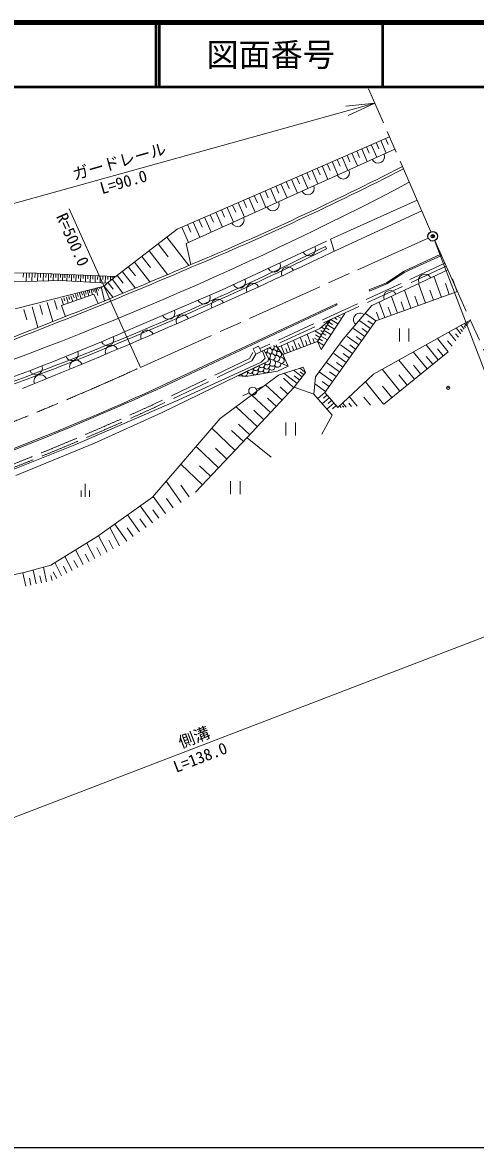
# Model space of a CAD drawing. Units: millimetres, scale not verified. Extents: x 40000 to 680000, y 20000 to 380000.
# Drawn here: x 487998 to 558487, y 205000 to 380000 of the extents above; entities that cross this region are included whole.
import ezdxf
from ezdxf.enums import TextEntityAlignment as Align

# ---------------------------------------------------------------- set-up
doc = ezdxf.new("R2010")
doc.units = ezdxf.units.MM
doc.header["$LTSCALE"] = 1000
doc.header["$PDMODE"] = 32
doc.header["$PDSIZE"] = 500
doc.linetypes.add('CHAIN', pattern=[18.5, 12, -1.5, 3.5, -1.5])
doc.linetypes.add('DASHED', pattern=[7.5, 6, -1.5])
for name, color, linetype, lineweight in [('M-BGD', 7, 'Continuous', 13), ('M-BMK', 2, 'CHAIN', 13), ('M-BMK-SRVR', 3, 'Continuous', 25), ('M-STR-HTXT', 7, 'Continuous', 13), ('M-TTL', 2, 'Continuous', 140), ('M-TTL-BAND', 7, 'Continuous', 25), ('M-TTL-LINE', 7, 'Continuous', 50), ('M-TTL-TXT', 7, 'Continuous', 50)]:
    doc.layers.add(name, color=color, linetype=linetype, lineweight=lineweight)
doc.layers.add('M-OTRS', color=6, linetype='Continuous')
doc.styles.add('ＭＳ ゴシック', font='')
doc.styles.get('ＭＳ ゴシック').set_extended_font_data('MS Gothic')

# ---------------------------------------------------------------- blocks, each defined once
blk = doc.blocks.new('open_arrow')
at = {"color": 0, "linetype": 'Continuous', "lineweight": -2}
blk.add_lwpolyline([(7.5, 1.25), (0, 0), (7.5, -1.25)], dxfattribs=at)

msp = doc.modelspace()

# ---------------------------------------------------------------- linework, layer by layer
at = {"layer": 'M-BGD'}
for p, q in [((545096, 362233), (512050, 347856)), ((541528, 360681), (541960, 359687)), ((542277, 361007), (543137, 359030)), ((543018, 361329), (543446, 360346)), ((543760, 361652), (544611, 359695)), ((544494, 361971), (544917, 360998)), ((545940, 360295), (513477, 345638)), ((537735, 359031), (538623, 356991)), ((538500, 359363), (538941, 358349)), ((539265, 359696), (540143, 357678)), ((540022, 360026), (540459, 359021)), ((540779, 360355), (541648, 358357)), ((533839, 357336), (534294, 356289)), ((534628, 357679), (535534, 355597)), ((535409, 358019), (535859, 356983)), ((536190, 358358), (537086, 356298)), ((536962, 358694), (537408, 357669)), ((529845, 355598), (530779, 353450)), ((530650, 355948), (531115, 354880)), ((531456, 356299), (532381, 354173)), ((532253, 356646), (532713, 355588)), ((533050, 356992), (533965, 354889)), ((525742, 353813), (526221, 352711)), ((526573, 354174), (527527, 351981)), ((527395, 354532), (527870, 353441)), ((528217, 354890), (529162, 352720)), ((529031, 355244), (529501, 354164)), ((521536, 351983), (522520, 349721)), ((522384, 352352), (522873, 351227)), ((523232, 352721), (524206, 350482)), ((524072, 353086), (524556, 351972)), ((524911, 353451), (525875, 351236)), ((535948, 346292), (549398, 352351)), ((517215, 350103), (517720, 348942)), ((518090, 350483), (519094, 348174)), ((518956, 350860), (519455, 349712)), ((519822, 351237), (520816, 348951)), ((520679, 351610), (521173, 350473)), ((550117, 350701), (536060, 344225)), ((513688, 348568), (514203, 347383)), ((514572, 348953), (515597, 346595)), ((515456, 349337), (515966, 348165)), ((516340, 349722), (517355, 347389)), ((512050, 347856), (502368, 340384)), ((510464, 346617), (513905, 342211)), ((512803, 348184), (513840, 345802)), ((509093, 345547), (510667, 343531)), ((513477, 345638), (514205, 342336)), ((535304, 345974), (518962, 338383)), ((535133, 345163), (535311, 344805)), ((536493, 344424), (535948, 346292)), ((506583, 343587), (507890, 341914)), ((507721, 344476), (510577, 340819)), ((547412, 341317), (553088, 343962)), ((547508, 341141), (553170, 343780)), ((504501, 341962), (505585, 340573)), ((505445, 342699), (507815, 339664)), ((554174, 341542), (542353, 335964)), ((544617, 339529), (547412, 341317)), ((493861, 339880), (484962, 339629)), ((486753, 341056), (490167, 341028)), ((488133, 341004), (488108, 340360)), ((488604, 340986), (488556, 339730)), ((489052, 340969), (489029, 340356)), ((489501, 340952), (489456, 339756)), ((489950, 340935), (489928, 340352)), ((490167, 341028), (502368, 340468)), ((490398, 340919), (490356, 339781)), ((490825, 340902), (490804, 340348)), ((491251, 340886), (491211, 339805)), ((491657, 340871), (491637, 340344)), ((492062, 340856), (492023, 339828)), ((492447, 340841), (492429, 340340)), ((492833, 340827), (492796, 339850)), ((493199, 340813), (493181, 340337)), ((493565, 340799), (493530, 339871)), ((501192, 339433), (493861, 339880)), ((493913, 340786), (493896, 340333)), ((494261, 340773), (494227, 339858)), ((494605, 340760), (494587, 340299)), ((494948, 340747), (494913, 339816)), ((495297, 340734), (495279, 340264)), ((495646, 340721), (495610, 339774)), ((496001, 340708), (495983, 340230)), ((496357, 340694), (496320, 339730)), ((496718, 340681), (496700, 340194)), ((497080, 340667), (497043, 339686)), ((497448, 340653), (497429, 340158)), ((497816, 340639), (497778, 339641)), ((498190, 340625), (498171, 340122)), ((498564, 340611), (498526, 339595)), ((498945, 340597), (498926, 340085)), ((499326, 340583), (499287, 339549)), ((499714, 340568), (499694, 340047)), ((500101, 340553), (500061, 339502)), ((500495, 340539), (500475, 340008)), ((500890, 340524), (500850, 339454)), ((502368, 340384), (501192, 339433)), ((501291, 340509), (501272, 339997)), ((501692, 340493), (501668, 339852)), ((501942, 340484), (501935, 340282)), ((501989, 340000), (503621, 337911)), ((502192, 340475), (502186, 340308)), ((502773, 340612), (503672, 339460)), ((503557, 341224), (505523, 338706)), ((541919, 338416), (544617, 339529)), ((544710, 339350), (547508, 341141)), ((553171, 337243), (552000, 340517)), ((555626, 338120), (554908, 340128)), ((500689, 338985), (486837, 335459)), ((494057, 335963), (499094, 337754)), ((496555, 337791), (496678, 337365)), ((496882, 337885), (497122, 337053)), ((497194, 337975), (497312, 337569)), ((497506, 338066), (497736, 337271)), ((497804, 338152), (497916, 337763)), ((498102, 338238), (498321, 337479)), ((498387, 338320), (498494, 337949)), ((498671, 338402), (498880, 337678)), ((498943, 338481), (499042, 338136)), ((499094, 337754), (499765, 336299)), ((499214, 338559), (499383, 337977)), ((499415, 338660), (499704, 337527)), ((499455, 338628), (499525, 338385)), ((499695, 338698), (499808, 338305)), ((499935, 338767), (499978, 338618)), ((500175, 338837), (500234, 338634)), ((500220, 338865), (500768, 336718)), ((500415, 338906), (500431, 338852)), ((500655, 338975), (500659, 338962)), ((501192, 339433), (500689, 338985)), ((500689, 338985), (502043, 337251)), ((501339, 339493), (502085, 338537)), ((518962, 338383), (503963, 331919)), ((541919, 338416), (541996, 338231)), ((541996, 338231), (544710, 339350)), ((555698, 338146), (543000, 333607)), ((548440, 335551), (547435, 338362)), ((550715, 336365), (549631, 339398)), ((551943, 336804), (551379, 338381)), ((554398, 337681), (553792, 339378)), ((490675, 336092), (491117, 334563)), ((491862, 336435), (492714, 333486)), ((492968, 336754), (493380, 335331)), ((494074, 337074), (494364, 336072)), ((494450, 337182), (494591, 336693)), ((494826, 337291), (495102, 336334)), ((495184, 337395), (495319, 336927)), ((495543, 337498), (495807, 336585)), ((495886, 337597), (496015, 337151)), ((496228, 337696), (496480, 336824)), ((508647, 322994), (536853, 336243)), ((508730, 322812), (536938, 336062)), ((536853, 336243), (536938, 336062)), ((544378, 334100), (543515, 336513)), ((546331, 334798), (545400, 337403)), ((547386, 335175), (546902, 336529)), ((549577, 335958), (549055, 337419)), ((488213, 335381), (488688, 333740)), ((489488, 335749), (490403, 332583)), ((494057, 335963), (494700, 334228)), ((538157, 334759), (534476, 329144)), ((537085, 334288), (537633, 333960)), ((542353, 335964), (537889, 330718)), ((543000, 333607), (541393, 334754)), ((543473, 333776), (543057, 334938)), ((545355, 334449), (544906, 335703)), ((533893, 330371), (535932, 333781)), ((535932, 333781), (534288, 332409)), ((535034, 332279), (534509, 332593)), ((543000, 333607), (535024, 322441)), ((535290, 332708), (535103, 332820)), ((535176, 332517), (535719, 332192)), ((535547, 333138), (535322, 333272)), ((535432, 332946), (536536, 332286)), ((535689, 333375), (536249, 333040)), ((535803, 333567), (535766, 333589)), ((535961, 333795), (537085, 333123)), ((536523, 334041), (536941, 333792)), ((542139, 332402), (540472, 333593)), ((542569, 333004), (541751, 333589)), ((542608, 325296), (557761, 333747)), ((556742, 332315), (556258, 332909)), ((556915, 332558), (556714, 332804)), ((557087, 332801), (556767, 333193)), ((557238, 333012), (557113, 333164)), ((557388, 333223), (557211, 333440)), ((557538, 333434), (557485, 333499)), ((534288, 332409), (527654, 329435)), ((531756, 329565), (531205, 331026)), ((532852, 329978), (532276, 331507)), ((533425, 330194), (533172, 330865)), ((534008, 330562), (533458, 330891)), ((534521, 331421), (533477, 332045)), ((534264, 330992), (533592, 331393)), ((534150, 330800), (534657, 330497)), ((534777, 331850), (534405, 332072)), ((534406, 331229), (535438, 330612)), ((534663, 331658), (535188, 331344)), ((534919, 332087), (535987, 331449)), ((540319, 329854), (538525, 331136)), ((541246, 331152), (539516, 332387)), ((540783, 330503), (539902, 331132)), ((541692, 331777), (540843, 332383)), ((546642, 332396), (546642, 330396)), ((548125, 332396), (548125, 330396)), ((554235, 328794), (552561, 330847)), ((555430, 330472), (554323, 331829)), ((555825, 331027), (555365, 331591)), ((556220, 331582), (555488, 332479)), ((556481, 331949), (556177, 332321)), ((523883, 329262), (524737, 329668)), ((523883, 329262), (524289, 328409)), ((525143, 328815), (524737, 329668)), ((527488, 329851), (527654, 329435)), ((527654, 329435), (528486, 328332)), ((528747, 328431), (528265, 329709)), ((528486, 328332), (533893, 330371)), ((529226, 328611), (528980, 329265)), ((529705, 328792), (529201, 330128)), ((530206, 328981), (529949, 329664)), ((530708, 329170), (530181, 330567)), ((531232, 329367), (530962, 330082)), ((532304, 329771), (532022, 330519)), ((533583, 324904), (537889, 330718)), ((533893, 330371), (534476, 329144)), ((533893, 330371), (534890, 329775)), ((539358, 328508), (537496, 329839)), ((539839, 329181), (538924, 329834)), ((552695, 327538), (550798, 329864)), ((553465, 328166), (552572, 329260)), ((554832, 329633), (554137, 330485)), ((526234, 327303), (521472, 325015)), ((523855, 328657), (523334, 327743)), ((524289, 328409), (523691, 327360)), ((525143, 328815), (524289, 328409)), ((525122, 327157), (525746, 327781)), ((525746, 327781), (525351, 328884)), ((525621, 328998), (526276, 327760)), ((526276, 327760), (526234, 327303)), ((526276, 327760), (529339, 326523)), ((529339, 326523), (528486, 328332)), ((538360, 327112), (536428, 328492)), ((538859, 327810), (537910, 328488)), ((554235, 328794), (544217, 320623)), ((548975, 324503), (546540, 327489)), ((550951, 326115), (548802, 328750)), ((551823, 326827), (550812, 328067)), ((512321, 321282), (525122, 327157)), ((522725, 324922), (527675, 325774)), ((527675, 325774), (529339, 326523)), ((531652, 326401), (527847, 325156)), ((531521, 324872), (530162, 325913)), ((530281, 323253), (532037, 325545)), ((532037, 325545), (531139, 326233)), ((531779, 325209), (531215, 325641)), ((532037, 325545), (531652, 326401)), ((536251, 324159), (534170, 325645)), ((537325, 325662), (535320, 327095)), ((536788, 324911), (535767, 325640)), ((537843, 326387), (536858, 327090)), ((546736, 322677), (543977, 326059)), ((549963, 325309), (548817, 326714)), ((521472, 325015), (509752, 319348)), ((527847, 325156), (518752, 318384)), ((521622, 325046), (522725, 324922)), ((530209, 323175), (528633, 324649)), ((530740, 323852), (528682, 325429)), ((531131, 324362), (530276, 325017)), ((533331, 322190), (533583, 324904)), ((535136, 322598), (533479, 323782)), ((535694, 323379), (534638, 324133)), ((537067, 320091), (542608, 325296)), ((544189, 320620), (541344, 324108)), ((547855, 323590), (546557, 325182)), ((522266, 321944), (523250, 322403)), ((522969, 315438), (530281, 323253)), ((526596, 319314), (523674, 322049)), ((524383, 322931), (525485, 323445)), ((528402, 321245), (525828, 323653)), ((529305, 322210), (528106, 323333)), ((533331, 322190), (530281, 323253)), ((536158, 318944), (533331, 322190)), ((535024, 322441), (533936, 321495)), ((535379, 322033), (534835, 321560)), ((535024, 322441), (537067, 320091)), ((545467, 321642), (544004, 323437)), ((496140, 314315), (512321, 321282)), ((527499, 320280), (526125, 321565)), ((535734, 321625), (534646, 320680)), ((536443, 320809), (535356, 319864)), ((536088, 321217), (535545, 320745)), ((536797, 320402), (536254, 319929)), ((537607, 320131), (537391, 320396)), ((537975, 320158), (537794, 320381)), ((538343, 320186), (537833, 320811)), ((539212, 320250), (538784, 320776)), ((540082, 320315), (538877, 321791)), ((542135, 320468), (541123, 321709)), ((509752, 319348), (499207, 314564)), ((524545, 317122), (521227, 320227)), ((525571, 318218), (524011, 319678)), ((534563, 315949), (536158, 318944)), ((518752, 318384), (508230, 306183)), ((521079, 313440), (517450, 316874)), ((523381, 315878), (521610, 317535)), ((528988, 317771), (528988, 315771)), ((530471, 317771), (530471, 315771)), ((514941, 306952), (522969, 315438)), ((522367, 314801), (520521, 316548)), ((522959, 315375), (526671, 312380)), ((482309, 308803), (496140, 314315)), ((499207, 314564), (486937, 309510)), ((518504, 310718), (515000, 314033)), ((519792, 312079), (518008, 313766)), ((516018, 308090), (512635, 311290)), ((517261, 309404), (515539, 311033)), ((497775, 308213), (497775, 306213)), ((512700, 305358), (510358, 308650)), ((513935, 306236), (512656, 308034)), ((520370, 308631), (520370, 306631)), ((521853, 308631), (521853, 306631)), ((497141, 307213), (497141, 306213)), ((498408, 307213), (498408, 306213)), ((510231, 303601), (508320, 306287)), ((508230, 306183), (499723, 300083)), ((508216, 302168), (506330, 304820)), ((511466, 304479), (510402, 305974)), ((506227, 300753), (504346, 303397)), ((507222, 301460), (506280, 302785)), ((509224, 302885), (508279, 304213)), ((503077, 298611), (501604, 301431)), ((504244, 299342), (502367, 301979)), ((505235, 300047), (504296, 301368)), ((499723, 300083), (492392, 295605)), ((501165, 297612), (499833, 300162)), ((502121, 298112), (501420, 299454)), ((497444, 295669), (496247, 297960)), ((499253, 296614), (497993, 299026)), ((500209, 297113), (499562, 298351)), ((494093, 293919), (493014, 295985)), ((495725, 294771), (494589, 296947)), ((496585, 295220), (496001, 296337)), ((498348, 296141), (497734, 297317)), ((488250, 294430), (483661, 293535)), ((488505, 292300), (488043, 294390)), ((492392, 295605), (488250, 294430)), ((490131, 292659), (489652, 294828)), ((491758, 293018), (491258, 295284)), ((493318, 293514), (492783, 294539)), ((494909, 294345), (494355, 295406)), ((489318, 292480), (489084, 293540)), ((490945, 292839), (490700, 293947)), ((492607, 293206), (492433, 293994))]:
    msp.add_line(p, q, dxfattribs=at)
at = {"layer": 'M-BGD', "linetype": 'DASHED'}
for p, q in [((553725, 342543), (524933, 329269)), ((553930, 342087), (525143, 328815)), ((523334, 327743), (508760, 320760)), ((523691, 327360), (508972, 320308))]:
    msp.add_line(p, q, dxfattribs=at)
at = {"layer": 'M-BGD'}
msp.add_lwpolyline([(521622, 325046), (526234, 327303), (526276, 327760), (525621, 328998)], dxfattribs=at)
msp.add_circle((523816, 322667), 625, dxfattribs=at)
for centre, radius, start, end in [((543344, 359123), 1000, 204.29928, 24.29928), ((332897, 776527), 470526, 292.66428, 297.08268), ((332897, 776527), 470926, 292.66454, 297.07966), ((537875, 356654), 1000, 204.29928, 24.29928), ((304291, 818066), 523243, 287.87685, 297.78258), ((532407, 354185), 1000, 204.29928, 24.29928), ((526938, 351716), 1000, 204.29928, 24.29928), ((521470, 349247), 1000, 204.29928, 24.29928), ((324948, 766264), 470642, 292.39772, 296.52525), ((324948, 766264), 471042, 292.39786, 296.52525), ((532583, 344710), 1000, 204.91342, 24.91342), ((206803, 1027766), 758709, 291.75407, 295.71976), ((209819, 1050036), 770383, 290.96933, 293.2728), ((209819, 1050036), 770783, 290.96917, 293.27264), ((527142, 342183), 1000, 204.91342, 24.91342), ((529274, 340998), 1000, 25.15236, 205.15236), ((521700, 339655), 1000, 204.91342, 24.91342), ((550624, 339867), 1000, 25.25939, 205.25939), ((523833, 338469), 1000, 24.69925, 204.69925), ((545198, 337307), 1000, 25.25939, 205.25939), ((516224, 337203), 1000, 203.3146, 23.3146), ((518372, 335984), 1000, 24.24615, 204.24615), ((510714, 334829), 1000, 203.3146, 23.3146), ((512892, 333541), 1000, 23.79304, 203.79304), ((540504, 333791), 1000, 49.6133, 229.6133), ((374037, 628063), 323391, 286.68733, 293.6882), ((339741, 723781), 425734, 287.537, 292.73563), ((339741, 723781), 426134, 287.53665, 292.73547), ((501210, 330727), 1000, 203.15669, 23.15669), ((507392, 331142), 1000, 23.33994, 203.33994), ((501874, 328787), 1000, 22.88683, 202.88683), ((525688, 329057), 495, 289.7931, 25.67454), ((526380, 328846), 495, 289.7931, 119.85232), ((526681, 329524), 495, 289.7931, 24.78531), ((527097, 328604), 495, 289.7931, 119.85232), ((527221, 329164), 511, 309.98581, 99.6596), ((495672, 328418), 1000, 202.09366, 22.09366), ((496337, 326475), 1000, 22.43373, 202.43373), ((526105, 327211), 481, 203.0121, 70.28642), ((526100, 328130), 495, 289.7931, 119.85232), ((526875, 327026), 500, 206.07203, 43.93147), ((526803, 327965), 495, 286.50168, 119.85232), ((527520, 327723), 495, 277.27957, 119.85232), ((527823, 328342), 495, 289.7931, 119.85232), ((528228, 327442), 495, 276.24764, 119.85232), ((490092, 326213), 1000, 201.03063, 21.03063), ((522518, 325485), 500, 206.07203, 26.07203), ((523416, 325924), 500, 206.07203, 26.07203), ((524181, 325707), 500, 206.07203, 26.07203), ((524315, 326364), 500, 206.07203, 26.07203), ((525079, 326147), 500, 206.07203, 26.07203), ((525213, 326803), 500, 206.07203, 26.07203), ((525882, 325984), 500, 206.07203, 26.07203), ((525977, 326586), 500, 206.07203, 26.07203), ((526781, 326423), 500, 206.07203, 26.07203), ((527679, 326863), 500, 206.07203, 15.82379), ((490782, 324208), 1000, 21.98062, 201.98062), ((303204, 779519), 500622, 287.49606, 294.22844), ((303204, 779519), 500822, 287.49606, 294.22863)]:
    msp.add_arc(centre, radius, start, end, dxfattribs=at)
at = {"layer": 'M-BGD', "linetype": 'DASHED'}
for radius, start, end in [(450088, 287.38132, 294.63206), (450588, 287.38182, 294.6326)]:
    msp.add_arc((321167, 729892), radius, start, end, dxfattribs=at)
at = {"layer": 'M-BGD'}
msp.add_point((554243, 323171), dxfattribs=at)
at = {"layer": 'M-BMK'}
for p, q in [((551536, 347441), (541856, 369675)), ((551144, 346462), (506341, 326354)), ((552142, 346070), (569930, 306436))]:
    msp.add_line(p, q, dxfattribs=at)
msp.add_arc((300101, 780842), 499094, 288.72149, 294.40785, dxfattribs=at)
at = {"layer": 'M-BMK-SRVR'}
msp.add_circle((551835, 346754), 750, dxfattribs=at)
at = {"layer": 'M-OTRS'}
msp.add_point((551835, 346754), dxfattribs=at)
at = {"layer": 'M-STR-HTXT'}
for p, q in [((459684, 344403), (542825, 367449)), ((506342, 326329), (495249, 351002)), ((552194, 345820), (574061, 288825)), ((445124, 240426), (573703, 289759))]:
    msp.add_line(p, q, dxfattribs=at)
at = {"layer": 'M-TTL'}
msp.add_line((680000, 380000), (40000, 380000), dxfattribs=at)
at = {"layer": 'M-TTL-BAND'}
msp.add_line((40000, 205000), (579000, 205000), dxfattribs=at)
at = {"layer": 'M-TTL-LINE'}
for p, q in [((508747, 380000), (508747, 370000)), ((509247, 380000), (509247, 370000)), ((543997, 380000), (543997, 370000)), ((40000, 370000), (680000, 370000))]:
    msp.add_line(p, q, dxfattribs=at)

# ---------------------------------------------------------------- block references
at = {"layer": 'M-STR-HTXT', "xscale": 600, "yscale": 600, "rotation": 195.5}
msp.add_blockref('open_arrow', (542825, 367449), dxfattribs=at)

# ---------------------------------------------------------------- texts
at = {"layer": 'M-STR-HTXT', "style": 'ＭＳ ゴシック'}
for s, rotation, p in [('ガードレール', 16, (503443, 356985)), ('L=90.0', 16, (504120, 353786)), ('側溝', 21, (515225, 267450)), ('L=138.0', 21, (516179, 264322))]:
    msp.add_text(s, height=1833, rotation=rotation, dxfattribs=at).set_placement(p, align=Align.BOTTOM_CENTER)
msp.add_text('R=500.0', height=1833, rotation=294.114, dxfattribs=at).set_placement((492692, 349620), align=Align.BOTTOM_LEFT)
at = {"layer": 'M-TTL-TXT', "style": 'ＭＳ ゴシック'}
msp.add_text('図面番号', height=3666, dxfattribs=at).set_placement((526622, 375000), align=Align.MIDDLE_CENTER)

doc.saveas('drawing.dxf')
